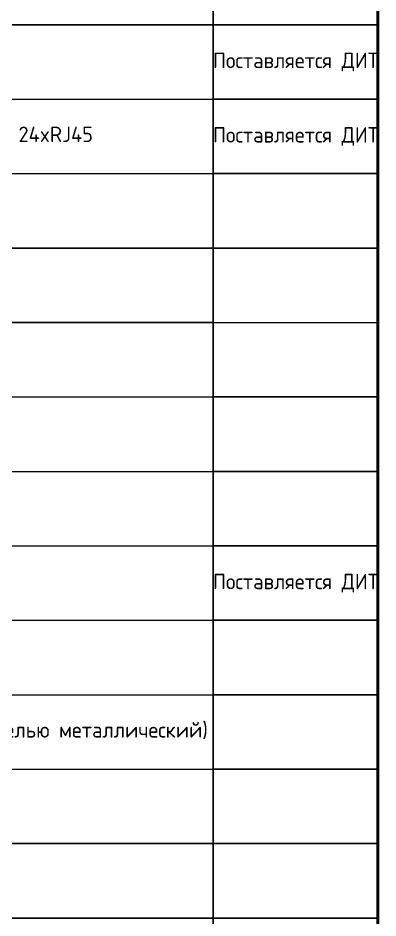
# Model space of a CAD drawing. Header units: millimetres. Extents: x -695119 to 412940, y -249585 to 622758.
# Drawn here: x -567531 to -564287, y 17115 to 25232 of the extents above; entities that cross this region are included whole.
import ezdxf

# ---------------------------------------------------------------- set-up
doc = ezdxf.new("R2010")
doc.units = ezdxf.units.MM
doc.layers.add('Узлы', color=7, linetype='Continuous')
doc.styles.add('GOST-2.304_Type-B_italic', font='')
doc.styles.add('ICOCPEUR', font='isocpeur.ttf', dxfattribs={"height": 250})
doc.styles.get('GOST-2.304_Type-B_italic').set_extended_font_data('GOST type B')

# ---------------------------------------------------------------- blocks, each defined once
blk = doc.blocks.new('*T1110')
at = {"layer": 'Узлы', "color": 0, "lineweight": 50, "transparency": 16777216}
for p, q in [((0, 0), (9164.9, 0)), ((0, 0), (0, -19360.9)), ((9164.9, 0), (9164.9, -19360.9)), ((0, -400), (9164.9, -400)), ((0, -19360.9), (9164.9, -19360.9))]:
    blk.add_line(p, q, dxfattribs=at)
at = {"layer": 'Узлы', "color": 0, "lineweight": -2, "transparency": 16777216}
for p, q in [((2238.1, 0), (2238.1, -2414.3)), ((7679.3, 0), (7679.3, -18960.9)), ((1225, -400), (1225, -18960.9)), ((0, -1071.4), (2238.1, -1071.4)), ((7679.3, -1071.4), (9164.9, -1071.4)), ((0, -1742.9), (2238.1, -1742.9)), ((7679.3, -1742.9), (9164.9, -1742.9)), ((0, -2414.3), (2238.1, -2414.3)), ((7679.3, -2414.3), (9164.9, -2414.3)), ((0, -3085.7), (2238.1, -3085.7)), ((2238.1, -3085.7), (2238.1, -11575.2)), ((7679.3, -3085.7), (9164.9, -3085.7)), ((0, -3757.1), (2238.1, -3757.1)), ((7679.3, -3757.1), (9164.9, -3757.1)), ((1225, -4428.6), (2238.1, -4428.6)), ((7679.3, -4428.6), (9164.9, -4428.6)), ((1225, -5100), (2238.1, -5100)), ((7679.3, -5100), (9164.9, -5100)), ((1225, -5771.4), (2238.1, -5771.4)), ((0, -6442.9), (9164.9, -6442.9)), ((0, -7330.5), (9164.9, -7330.5)), ((1225, -8218), (9164.9, -8218)), ((1225, -8889.5), (2238.1, -8889.5)), ((7679.3, -8889.5), (9164.9, -8889.5)), ((1225, -9560.9), (2238.1, -9560.9)), ((7679.3, -9560.9), (9164.9, -9560.9)), ((1225, -10232.3), (2238.1, -10232.3)), ((7679.3, -10232.3), (9164.9, -10232.3)), ((1225, -10903.8), (2238.1, -10903.8)), ((1225, -11575.2), (2238.1, -11575.2)), ((1225, -12246.6), (2238.1, -12246.6)), ((1225, -12918), (2238.1, -12918)), ((1225, -13589.5), (2238.1, -13589.5)), ((7679.3, -13589.5), (9164.9, -13589.5)), ((1225, -14260.9), (2238.1, -14260.9)), ((1225, -14932.3), (2238.1, -14932.3))]:
    blk.add_line(p, q, dxfattribs=at)
at = {"layer": 'Узлы', "color": 0, "linetype": 'ByBlock', "lineweight": -2, "transparency": 16777216}
for p, q in [((2238.1, -1071.4), (7679.3, -1071.4)), ((2238.1, -1742.9), (7679.3, -1742.9)), ((2238.1, -2414.3), (7679.3, -2414.3)), ((2238.1, -2414.3), (2238.1, -3085.7)), ((2238.1, -3085.7), (7679.3, -3085.7)), ((2238.1, -3757.1), (7679.3, -3757.1)), ((0, -4428.6), (1225, -4428.6)), ((2238.1, -4428.6), (7679.3, -4428.6)), ((0, -5100), (1225, -5100)), ((2238.1, -5100), (7679.3, -5100)), ((0, -5771.4), (1225, -5771.4)), ((2238.1, -5771.4), (9164.9, -5771.4)), ((2238.1, -10232.3), (7679.3, -10232.3)), ((2238.1, -10903.8), (7679.3, -10903.8)), ((2238.1, -11575.2), (2238.1, -18960.9)), ((7679.3, -11575.2), (9164.9, -11575.2)), ((7679.3, -12246.6), (9164.9, -12246.6)), ((7679.3, -12918), (9164.9, -12918)), ((7679.3, -14260.9), (9164.9, -14260.9)), ((7679.3, -14932.3), (9164.9, -14932.3)), ((1225, -15603.8), (9164.9, -15603.8)), ((1225, -16275.2), (9164.9, -16275.2)), ((1225, -16946.6), (9164.9, -16946.6)), ((1225, -17618), (9164.9, -17618)), ((1225, -18289.5), (9164.9, -18289.5))]:
    blk.add_line(p, q, dxfattribs=at)
at = {"layer": 'Узлы', "color": 0, "lineweight": 0, "transparency": 16777216}
for p, q in [((0, -8218), (1225, -8218)), ((0, -8889.5), (1225, -8889.5)), ((2238.1, -8889.5), (7679.3, -8889.5)), ((0, -9560.9), (1225, -9560.9)), ((2238.1, -9560.9), (7679.3, -9560.9)), ((0, -10232.3), (1225, -10232.3)), ((0, -10903.8), (1225, -10903.8)), ((7679.3, -10903.8), (9164.9, -10903.8)), ((0, -11575.2), (1225, -11575.2)), ((2238.1, -11575.2), (7679.3, -11575.2)), ((0, -12246.6), (1225, -12246.6)), ((2238.1, -12246.6), (7679.3, -12246.6)), ((0, -12918), (1225, -12918)), ((2238.1, -12918), (7679.3, -12918)), ((0, -13589.5), (1225, -13589.5)), ((2238.1, -13589.5), (7679.3, -13589.5)), ((0, -14260.9), (1225, -14260.9)), ((2238.1, -14260.9), (7679.3, -14260.9)), ((0, -14932.3), (1225, -14932.3)), ((2238.1, -14932.3), (7679.3, -14932.3)), ((0, -15603.8), (1225, -15603.8)), ((0, -16275.2), (1225, -16275.2)), ((0, -16946.6), (1225, -16946.6)), ((0, -17618), (1225, -17618)), ((0, -18289.5), (1225, -18289.5)), ((0, -18960.9), (9164.9, -18960.9))]:
    blk.add_line(p, q, dxfattribs=at)
at = {"layer": 'Узлы', "color": 0, "transparency": 16777216}
for s, insert, char_height, width, attachment_point, style in [('Поз. обозначение', (1119, -200), 139.881, 2236.418, 5, 'GOST-2.304_Type-B_italic'), ('Наменование', (4958.7, -200), 139.881, 5439.546, 5, 'GOST-2.304_Type-B_italic'), ('Примечание', (8422.1, -200), 139.88, 1483.861, 5, 'GOST-2.304_Type-B_italic'), ('{\\C7; Прибор АПС}', (2238.9, -735.7), 139.881, 5439.546, 4, 'GOST-2.304_Type-B_italic'), ('Fs', (1731.5, -735.7), 139.88, 1011.435, 5, 'GOST-2.304_Type-B_italic'), ('PN 24', (1731.5, -1407.1), 139.88, 1011.435, 5, 'GOST-2.304_Type-B_italic'), ('{\\C7; Блок питания турникета 24В}', (2238.9, -1407.1), 139.881, 5439.546, 4, 'GOST-2.304_Type-B_italic'), ('Поставляется ДИТ', (8422.1, -1407.1), 139.881, 1483.861, 5, 'GOST-2.304_Type-B_italic'), ('PN 12', (1731.5, -2078.6), 139.88, 1011.435, 5, 'GOST-2.304_Type-B_italic'), ('{\\C7; Блок питания турникета 12В}', (2238.9, -2078.6), 139.881, 5439.546, 4, 'GOST-2.304_Type-B_italic'), ('Поставляется ДИТ', (8422.1, -2078.6), 139.881, 1483.861, 5, 'GOST-2.304_Type-B_italic'), ('{\\C7; Источник бесперебойного питания}', (2238.9, -2750), 139.881, 5439.546, 4, 'GOST-2.304_Type-B_italic'), ('Поставляется ДИТ', (8422.1, -2750), 139.881, 1483.861, 5, 'GOST-2.304_Type-B_italic'), ('ИБП', (1731.5, -2750), 139.88, 1011.435, 5, 'GOST-2.304_Type-B_italic'), ('{\\C7; АРМ оператора питания (столовая/буфет)}', (2238.9, -3421.4), 139.881, 5439.546, 4, 'GOST-2.304_Type-B_italic'), ('АРМ-ОП(с/б)', (1731.5, -3421.4), 139.881, 1011.435, 5, 'GOST-2.304_Type-B_italic'), ('Поставляется ДИТ', (8422.1, -3421.4), 139.881, 1483.861, 5, 'GOST-2.304_Type-B_italic'), ('АРМ-А-ОУ', (1731.5, -4092.9), 139.88, 1011.435, 5, 'GOST-2.304_Type-B_italic'), ('{\\C7; АРМ администратора ОУ}', (2238.9, -4092.9), 139.881, 5439.546, 4, 'GOST-2.304_Type-B_italic'), ('Поставляется ДИТ', (8422.1, -4092.9), 139.881, 1483.861, 5, 'GOST-2.304_Type-B_italic'), ('АРМ-К', (1731.5, -4764.3), 139.88, 1011.435, 5, 'GOST-2.304_Type-B_italic'), (' АРМ контролера (охранника)', (2238.9, -4764.3), 139.881, 5439.546, 4, 'GOST-2.304_Type-B_italic'), ('Поставляется ДИТ', (8422.1, -4764.3), 139.881, 1483.861, 5, 'GOST-2.304_Type-B_italic'), (' Подключение к сети питания 220В', (2238.9, -5435.7), 139.881, 5439.546, 4, 'GOST-2.304_Type-B_italic'), ('{\\C7; Турникет типа "трипод"}', (2238.9, -6107.1), 139.881, 5439.546, 4, 'GOST-2.304_Type-B_italic'), ('TРn', (1731.5, -6107.1), 139.88, 1011.435, 5, 'GOST-2.304_Type-B_italic'), ('Поставляется ДИТ', (8422.1, -6107.1), 139.881, 1483.861, 5, 'GOST-2.304_Type-B_italic'), ('Створка ограждения «антипаника» Ø32мм длиной 1,2 м . в комплекте с фиксатором, завесами и с заполненинием с пиктограммами{\\C256; }', (2350, -6886.7), 139.881, 5217.415, 4, 'GOST-2.304_Type-B_italic'), ('KL(1,2м)n', (1731.5, -6886.7), 139.88, 1011.435, 5, 'GOST-2.304_Type-B_italic'), ('Поставляется ДИТ', (8422.1, -6886.7), 139.881, 1483.861, 5, 'GOST-2.304_Type-B_italic'), ('Створка ограждения «антипаника» Ø32мм длиной 1,5 м. в комплекте с фиксатором, завесами и с заполненинием с пиктограммами', (2350, -7774.2), 139.881, 5217.415, 4, 'GOST-2.304_Type-B_italic'), ('KL(1,5м)n', (1731.5, -7774.2), 139.88, 1011.435, 5, 'GOST-2.304_Type-B_italic'), ('Поставляется ДИТ', (8422.1, -7774.2), 139.881, 1483.861, 5, 'GOST-2.304_Type-B_italic'), ('  Ограждение', (2238.9, -8553.8), 139.881, 5439.546, 4, 'GOST-2.304_Type-B_italic'), ('Поставляется ДИТ', (8422.1, -8553.8), 139.881, 1483.861, 5, 'GOST-2.304_Type-B_italic'), ('ESn', (1731.5, -9225.2), 139.88, 1011.435, 5, 'GOST-2.304_Type-B_italic'), (' {\\fISOCPEUR|b0|i0|c204|p34;\\C256;Маршрутизатор} (коммутатор 3-го уровня, 24xRJ45', (2238.9, -9225.2), 139.881, 5439.546, 4, 'GOST-2.304_Type-B_italic'), ('Поставляется ДИТ', (8422.1, -9225.2), 139.881, 1483.861, 5, 'GOST-2.304_Type-B_italic'), (' Кабельный органайзер 1U', (2238.9, -9896.6), 139.881, 5439.546, 4, 'GOST-2.304_Type-B_italic'), ('ОРn', (1731.5, -9896.6), 139.88, 1011.435, 5, 'GOST-2.304_Type-B_italic'), ('БР', (1731.5, -10568), 139.88, 1011.435, 5, 'GOST-2.304_Type-B_italic'), ('{\\C256; Блок розеток}', (2238.9, -10568), 139.881, 5439.546, 4, 'GOST-2.304_Type-B_italic'), ('{\\Q1.13910E-013;\\C256;КП}', (1731.5, -11239.5), 139.881, 1011.435, 5, 'GOST-2.304_Type-B_italic'), ('{\\C256; Консольная полка}', (2238.9, -11239.5), 139.881, 5439.546, 4, 'GOST-2.304_Type-B_italic'), ('DI', (1731.5, -11910.9), 139.88, 1011.435, 5, 'GOST-2.304_Type-B_italic'), ('{\\C256; DIN рейка}', (2238.9, -11910.9), 139.881, 5439.546, 4, 'GOST-2.304_Type-B_italic'), ('{\\C256; 19″ панель с DIN-рейкой }', (2238.9, -12582.3), 139.881, 5439.546, 4, 'GOST-2.304_Type-B_italic'), ('RD', (1731.5, -12582.3), 139.88, 1011.435, 5, 'GOST-2.304_Type-B_italic'), ('PDUn', (1731.5, -13253.8), 139.88, 1011.435, 5, 'GOST-2.304_Type-B_italic'), (' Пульт ручного управления турникетом', (2238.9, -13253.8), 139.881, 5439.546, 4, 'GOST-2.304_Type-B_italic'), ('Поставляется ДИТ', (8422.1, -13253.8), 139.881, 1483.861, 5, 'GOST-2.304_Type-B_italic'), ('ТШ ЛВС-ИС.ПП', (1731.5, -13925.2), 139.881, 1011.435, 5, 'GOST-2.304_Type-B_italic'), (' Телекоммуникационный шкаф настенный ', (2238.9, -13925.2), 139.881, 5439.546, 4, 'GOST-2.304_Type-B_italic'), ('МШ БП-ИС.ПП', (1731.5, -14596.6), 139.881, 1011.435, 5, 'GOST-2.304_Type-B_italic'), (' Монтажный шкаф (щит с монтажной панелью металлический)', (2238.9, -14596.6), 139.881, 5439.546, 4, 'GOST-2.304_Type-B_italic'), ('{\\C256; Электрическая розетка 220В одинарная}', (2238.9, -15268), 139.881, 5439.546, 4, 'GOST-2.304_Type-B_italic'), ('EOn', (1731.5, -15268), 139.88, 1011.435, 5, 'GOST-2.304_Type-B_italic'), ('EODn', (1731.5, -15939.5), 139.88, 1011.435, 5, 'GOST-2.304_Type-B_italic'), ('{\\C256; Электрическая розетка 220В двойная }', (2238.9, -15939.5), 139.881, 5439.546, 4, 'GOST-2.304_Type-B_italic'), ('ETHn', (1731.5, -16610.9), 139.88, 1011.435, 5, 'GOST-2.304_Type-B_italic'), (' Устанавливаемая компьютерная розетка  RJ45', (2238.9, -16610.9), 139.881, 5439.546, 4, 'GOST-2.304_Type-B_italic'), ('  Устройство коммутационное', (2238.9, -17282.3), 139.881, 5439.546, 4, 'GOST-2.304_Type-B_italic'), ('UKn', (1731.5, -17282.3), 139.88, 1011.435, 5, 'GOST-2.304_Type-B_italic'), ('PC', (1731.5, -17953.8), 139.88, 1011.435, 5, 'GOST-2.304_Type-B_italic'), (' Патч-корд LSLTx RJ-45', (2238.9, -17953.8), 139.881, 5439.546, 4, 'GOST-2.304_Type-B_italic'), ('RJ', (1731.5, -18625.2), 139.88, 1011.435, 5, 'GOST-2.304_Type-B_italic'), (' Коннектор RJ-45, монтируемый на кабельную линию', (2238.9, -18625.2), 139.881, 5439.546, 4, 'GOST-2.304_Type-B_italic'), ('{\\fArial Narrow|b0|i0|c204|p34; Примечание - в перечне условных обозначений:  n - порядковый номер устройства}', (0.8, -19160.9), 139.881, 9163.181, 4, 'ICOCPEUR')]:
    blk.add_mtext(s, dxfattribs=dict(at, insert=insert, char_height=char_height, width=width, attachment_point=attachment_point, style=style))

msp = doc.modelspace()

# ---------------------------------------------------------------- block references
msp.add_blockref('*T1110', (-573451.825, 33389.615))

doc.saveas('drawing.dxf')
